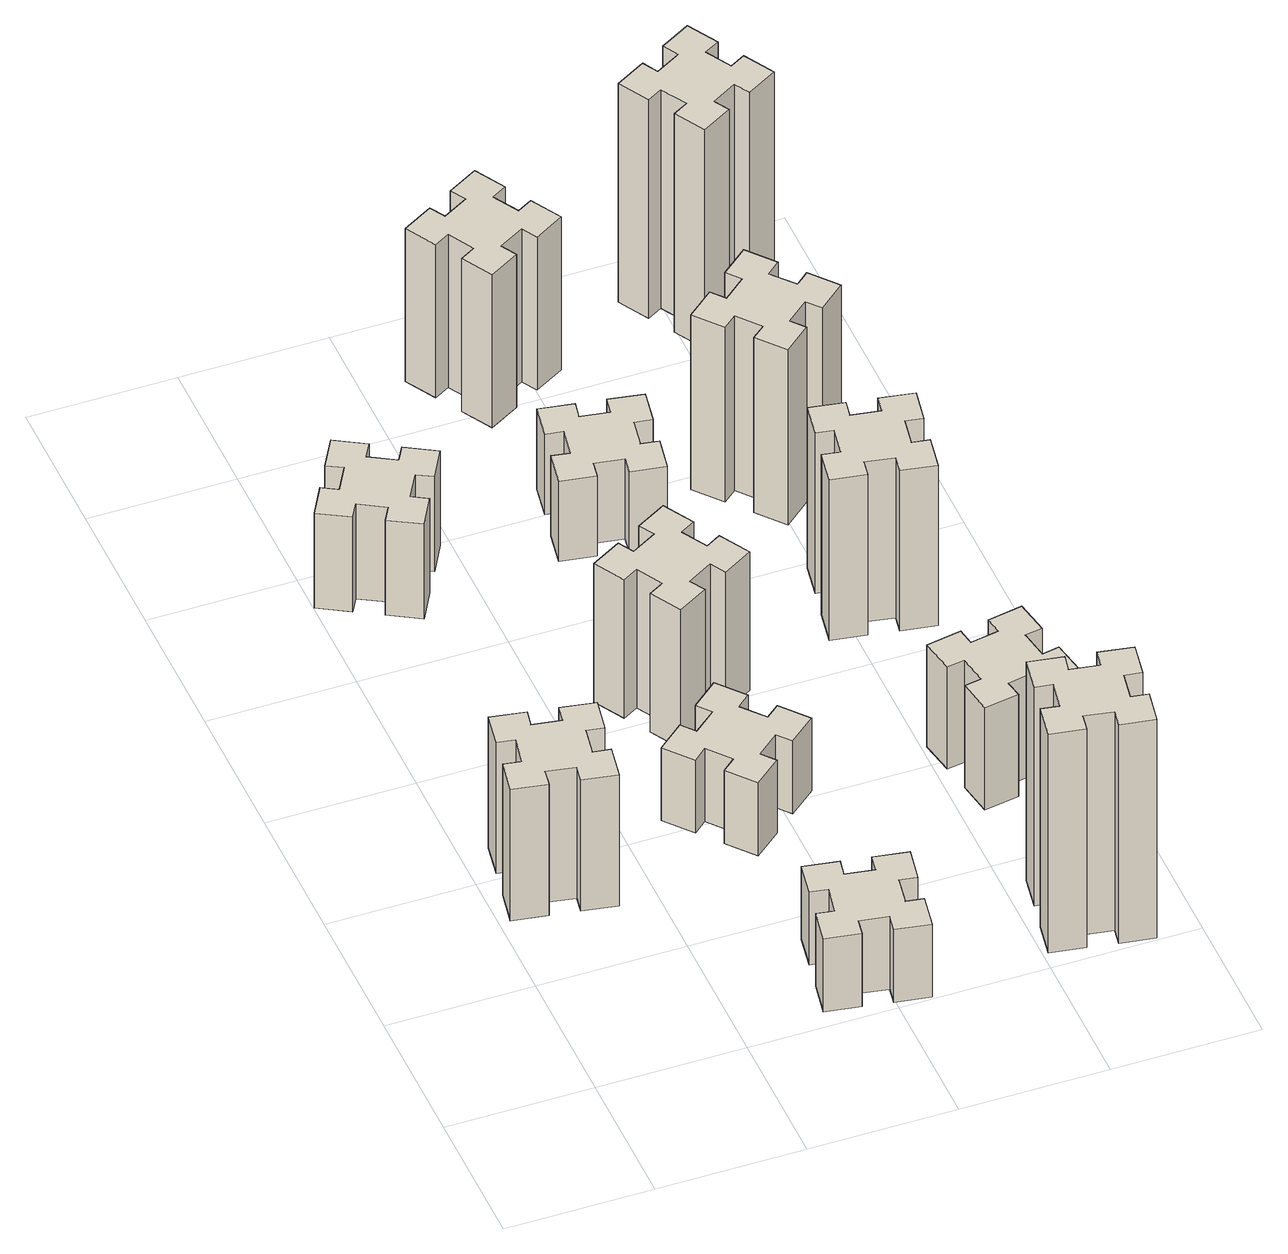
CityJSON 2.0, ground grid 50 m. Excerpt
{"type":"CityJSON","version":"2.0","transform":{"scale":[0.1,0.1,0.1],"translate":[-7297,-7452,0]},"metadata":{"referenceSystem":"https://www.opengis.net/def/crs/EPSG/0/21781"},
"CityObjects":{
"building1":{"type":"Building","attributes":{"class":"1000","function":"1000","usage":"1000","yearOfConstruction":2016,"roofType":"1000","measuredHeight":54,"storeysAboveGround":30,"storeysBelowGround":0},"geometry":[{"type":"Solid","lod":"1","boundaries":[[[[0,1,2,3,4,5,6,7,8,9,10,11,12,13,14,15,16,17,18,19]],[[17,16,20,21]],[[16,15,22,20]],[[15,14,23,22]],[[14,13,24,23]],[[13,12,25,24]],[[12,11,26,25]],[[11,10,27,26]],[[10,9,28,27]],[[9,8,29,28]],[[8,7,30,29]],[[7,6,31,30]],[[6,5,32,31]],[[5,4,33,32]],[[4,3,34,33]],[[3,2,35,34]],[[2,1,36,35]],[[1,0,37,36]],[[0,19,38,37]],[[19,18,39,38]],[[18,17,21,39]],[[24,25,26,27,28,29,30,31,32,33,34,35,36,37,38,39,21,20,22,23]]]]}]},
"building2":{"type":"Building","attributes":{"class":"1000","function":"1000","usage":"1000","yearOfConstruction":2016,"roofType":"1000","measuredHeight":39,"storeysAboveGround":30,"storeysBelowGround":0},"geometry":[{"type":"Solid","lod":"1","boundaries":[[[[40,41,42,43,44,45,46,47,48,49,50,51,52,53,54,55,56,57,58,59]],[[57,56,60,61]],[[56,55,62,60]],[[55,54,63,62]],[[54,53,64,63]],[[53,52,65,64]],[[52,51,66,65]],[[51,50,67,66]],[[50,49,68,67]],[[49,48,69,68]],[[48,47,70,69]],[[47,46,71,70]],[[46,45,72,71]],[[45,44,73,72]],[[44,43,74,73]],[[43,42,75,74]],[[42,41,76,75]],[[41,40,77,76]],[[40,59,78,77]],[[59,58,79,78]],[[58,57,61,79]],[[64,65,66,67,68,69,70,71,72,73,74,75,76,77,78,79,61,60,62,63]]]]}]},
"building3":{"type":"Building","attributes":{"class":"1000","function":"1000","usage":"1000","yearOfConstruction":2016,"roofType":"1000","measuredHeight":30,"storeysAboveGround":30,"storeysBelowGround":0},"geometry":[{"type":"Solid","lod":"1","boundaries":[[[[80,81,82,83,84,85,86,87,88,89,90,91,92,93,94,95,96,97,98,99]],[[97,96,100,101]],[[96,95,102,100]],[[95,94,103,102]],[[94,93,104,103]],[[93,92,105,104]],[[92,91,106,105]],[[91,90,107,106]],[[90,89,108,107]],[[89,88,109,108]],[[88,87,110,109]],[[87,86,111,110]],[[86,85,112,111]],[[85,84,113,112]],[[84,83,114,113]],[[83,82,115,114]],[[82,81,116,115]],[[81,80,117,116]],[[80,99,118,117]],[[99,98,119,118]],[[98,97,101,119]],[[104,105,106,107,108,109,110,111,112,113,114,115,116,117,118,119,101,100,102,103]]]]}]},
"building4":{"type":"Building","attributes":{"class":"1000","function":"1000","usage":"1000","yearOfConstruction":2016,"roofType":"1000","measuredHeight":30,"storeysAboveGround":30,"storeysBelowGround":0},"geometry":[{"type":"Solid","lod":"1","boundaries":[[[[120,121,122,123,124,125,126,127,128,129,130,131,132,133,134,135,136,137,138,139]],[[137,136,140,141]],[[136,135,142,140]],[[135,134,143,142]],[[134,133,144,143]],[[133,132,145,144]],[[132,131,146,145]],[[131,130,147,146]],[[130,129,148,147]],[[129,128,149,148]],[[128,127,150,149]],[[127,126,151,150]],[[126,125,152,151]],[[125,124,153,152]],[[124,123,154,153]],[[123,122,155,154]],[[122,121,156,155]],[[121,120,157,156]],[[120,139,158,157]],[[139,138,159,158]],[[138,137,141,159]],[[144,145,146,147,148,149,150,151,152,153,154,155,156,157,158,159,141,140,142,143]]]]}]},
"building5":{"type":"Building","attributes":{"class":"1000","function":"1000","usage":"1000","yearOfConstruction":2016,"roofType":"1000","measuredHeight":57,"storeysAboveGround":30,"storeysBelowGround":0},"geometry":[{"type":"Solid","lod":"1","boundaries":[[[[160,161,162,163,164,165,166,167,168,169,170,171,172,173,174,175,176,177,178,179]],[[177,176,180,181]],[[176,175,182,180]],[[175,174,183,182]],[[174,173,184,183]],[[173,172,185,184]],[[172,171,186,185]],[[171,170,187,186]],[[170,169,188,187]],[[169,168,189,188]],[[168,167,190,189]],[[167,166,191,190]],[[166,165,192,191]],[[165,164,193,192]],[[164,163,194,193]],[[163,162,195,194]],[[162,161,196,195]],[[161,160,197,196]],[[160,179,198,197]],[[179,178,199,198]],[[178,177,181,199]],[[184,185,186,187,188,189,190,191,192,193,194,195,196,197,198,199,181,180,182,183]]]]}]},
"building6":{"type":"Building","attributes":{"class":"1000","function":"1000","usage":"1000","yearOfConstruction":2016,"roofType":"1000","measuredHeight":33,"storeysAboveGround":30,"storeysBelowGround":0},"geometry":[{"type":"Solid","lod":"1","boundaries":[[[[200,201,202,203,204,205,206,207,208,209,210,211,212,213,214,215,216,217,218,219]],[[217,216,220,221]],[[216,215,222,220]],[[215,214,223,222]],[[214,213,224,223]],[[213,212,225,224]],[[212,211,226,225]],[[211,210,227,226]],[[210,209,228,227]],[[209,208,229,228]],[[208,207,230,229]],[[207,206,231,230]],[[206,205,232,231]],[[205,204,233,232]],[[204,203,234,233]],[[203,202,235,234]],[[202,201,236,235]],[[201,200,237,236]],[[200,219,238,237]],[[219,218,239,238]],[[218,217,221,239]],[[224,225,226,227,228,229,230,231,232,233,234,235,236,237,238,239,221,220,222,223]]]]}]},
"building7":{"type":"Building","attributes":{"class":"1000","function":"1000","usage":"1000","yearOfConstruction":2016,"roofType":"1000","measuredHeight":90,"storeysAboveGround":30,"storeysBelowGround":0},"geometry":[{"type":"Solid","lod":"1","boundaries":[[[[240,241,242,243,244,245,246,247,248,249,250,251,252,253,254,255,256,257,258,259]],[[257,256,260,261]],[[256,255,262,260]],[[255,254,263,262]],[[254,253,264,263]],[[253,252,265,264]],[[252,251,266,265]],[[251,250,267,266]],[[250,249,268,267]],[[249,248,269,268]],[[248,247,270,269]],[[247,246,271,270]],[[246,245,272,271]],[[245,244,273,272]],[[244,243,274,273]],[[243,242,275,274]],[[242,241,276,275]],[[241,240,277,276]],[[240,259,278,277]],[[259,258,279,278]],[[258,257,261,279]],[[264,265,266,267,268,269,270,271,272,273,274,275,276,277,278,279,261,260,262,263]]]]}]},
"building8":{"type":"Building","attributes":{"class":"1000","function":"1000","usage":"1000","yearOfConstruction":2016,"roofType":"1000","measuredHeight":63,"storeysAboveGround":30,"storeysBelowGround":0},"geometry":[{"type":"Solid","lod":"1","boundaries":[[[[280,281,282,283,284,285,286,287,288,289,290,291,292,293,294,295,296,297,298,299]],[[297,296,300,301]],[[296,295,302,300]],[[295,294,303,302]],[[294,293,304,303]],[[293,292,305,304]],[[292,291,306,305]],[[291,290,307,306]],[[290,289,308,307]],[[289,288,309,308]],[[288,287,310,309]],[[287,286,311,310]],[[286,285,312,311]],[[285,284,313,312]],[[284,283,314,313]],[[283,282,315,314]],[[282,281,316,315]],[[281,280,317,316]],[[280,299,318,317]],[[299,298,319,318]],[[298,297,301,319]],[[304,305,306,307,308,309,310,311,312,313,314,315,316,317,318,319,301,300,302,303]]]]}]},
"building9":{"type":"Building","attributes":{"class":"1000","function":"1000","usage":"1000","yearOfConstruction":2016,"roofType":"1000","measuredHeight":42,"storeysAboveGround":30,"storeysBelowGround":0},"geometry":[{"type":"Solid","lod":"1","boundaries":[[[[320,321,322,323,324,325,326,327,328,329,330,331,332,333,334,335,336,337,338,339]],[[337,336,340,341]],[[336,335,342,340]],[[335,334,343,342]],[[334,333,344,343]],[[333,332,345,344]],[[332,331,346,345]],[[331,330,347,346]],[[330,329,348,347]],[[329,328,349,348]],[[328,327,350,349]],[[327,326,351,350]],[[326,325,352,351]],[[325,324,353,352]],[[324,323,354,353]],[[323,322,355,354]],[[322,321,356,355]],[[321,320,357,356]],[[320,339,358,357]],[[339,338,359,358]],[[338,337,341,359]],[[344,345,346,347,348,349,350,351,352,353,354,355,356,357,358,359,341,340,342,343]]]]}]},
"building10":{"type":"Building","attributes":{"class":"1000","function":"1000","usage":"1000","yearOfConstruction":2016,"roofType":"1000","measuredHeight":66,"storeysAboveGround":30,"storeysBelowGround":0},"geometry":[{"type":"Solid","lod":"1","boundaries":[[[[360,361,362,363,364,365,366,367,368,369,370,371,372,373,374,375,376,377,378,379]],[[377,376,380,381]],[[376,375,382,380]],[[375,374,383,382]],[[374,373,384,383]],[[373,372,385,384]],[[372,371,386,385]],[[371,370,387,386]],[[370,369,388,387]],[[369,368,389,388]],[[368,367,390,389]],[[367,366,391,390]],[[366,365,392,391]],[[365,364,393,392]],[[364,363,394,393]],[[363,362,395,394]],[[362,361,396,395]],[[361,360,397,396]],[[360,379,398,397]],[[379,378,399,398]],[[378,377,381,399]],[[384,385,386,387,388,389,390,391,392,393,394,395,396,397,398,399,381,380,382,383]]]]}]},
"building11":{"type":"Building","attributes":{"class":"1000","function":"1000","usage":"1000","yearOfConstruction":2016,"roofType":"1000","measuredHeight":72,"storeysAboveGround":30,"storeysBelowGround":0},"geometry":[{"type":"Solid","lod":"1","boundaries":[[[[400,401,402,403,404,405,406,407,408,409,410,411,412,413,414,415,416,417,418,419]],[[417,416,420,421]],[[416,415,422,420]],[[415,414,423,422]],[[414,413,424,423]],[[413,412,425,424]],[[412,411,426,425]],[[411,410,427,426]],[[410,409,428,427]],[[409,408,429,428]],[[408,407,430,429]],[[407,406,431,430]],[[406,405,432,431]],[[405,404,433,432]],[[404,403,434,433]],[[403,402,435,434]],[[402,401,436,435]],[[401,400,437,436]],[[400,419,438,437]],[[419,418,439,438]],[[418,417,421,439]],[[424,425,426,427,428,429,430,431,432,433,434,435,436,437,438,439,421,420,422,423]]]]}]},
"building12":{"type":"Building","attributes":{"class":"1000","function":"1000","usage":"1000","yearOfConstruction":2016,"roofType":"1000","measuredHeight":90,"storeysAboveGround":30,"storeysBelowGround":0},"geometry":[{"type":"Solid","lod":"1","boundaries":[[[[440,441,442,443,444,445,446,447,448,449,450,451,452,453,454,455,456,457,458,459]],[[457,456,460,461]],[[456,455,462,460]],[[455,454,463,462]],[[454,453,464,463]],[[453,452,465,464]],[[452,451,466,465]],[[451,450,467,466]],[[450,449,468,467]],[[449,448,469,468]],[[448,447,470,469]],[[447,446,471,470]],[[446,445,472,471]],[[445,444,473,472]],[[444,443,474,473]],[[443,442,475,474]],[[442,441,476,475]],[[441,440,477,476]],[[440,459,478,477]],[[459,458,479,478]],[[458,457,461,479]],[[464,465,466,467,468,469,470,471,472,473,474,475,476,477,478,479,461,460,462,463]]]]}]}
},
"vertices":[
[335,877,0],[352,975,0],[411,965,0],[432,1083,0],[314,1104,0],[304,1045,0],[205,1062,0],[216,1121,0],[97,1142,0],[77,1024,0],[136,1014,0],[118,915,0],[59,926,0],[38,807,0],[157,787,0],[167,846,0],[265,828,0],[255,769,0],[373,748,0],[394,867,0],[265,828,540],[255,769,540],[167,846,540],[157,787,540],[38,807,540],[59,926,540],[118,915,540],[136,1014,540],[77,1024,540],[97,1142,540],[216,1121,540],[205,1062,540],[304,1045,540],[314,1104,540],[432,1083,540],[411,965,540],[352,975,540],[335,877,540],[394,867,540],[373,748,540],
[306,2327,0],[356,2414,0],[408,2384,0],[468,2488,0],[364,2548,0],[334,2496,0],[247,2546,0],[277,2598,0],[173,2658,0],[113,2554,0],[165,2524,0],[115,2437,0],[63,2467,0],[3,2363,0],[107,2303,0],[137,2355,0],[224,2305,0],[194,2253,0],[298,2193,0],[358,2297,0],[224,2305,390],[194,2253,390],[137,2355,390],[107,2303,390],[3,2363,390],[63,2467,390],[115,2437,390],[165,2524,390],[113,2554,390],[173,2658,390],[277,2598,390],[247,2546,390],[334,2496,390],[364,2548,390],[468,2488,390],[408,2384,390],[356,2414,390],[306,2327,390],[358,2297,390],[298,2193,390],
[876,274,0],[858,175,0],[799,186,0],[778,67,0],[897,47,0],[907,106,0],[1005,88,0],[995,29,0],[1113,8,0],[1134,127,0],[1075,137,0],[1092,235,0],[1151,225,0],[1172,343,0],[1054,364,0],[1044,305,0],[945,322,0],[956,381,0],[837,402,0],[817,284,0],[945,322,300],[956,381,300],[1044,305,300],[1054,364,300],[1172,343,300],[1151,225,300],[1092,235,300],[1075,137,300],[1134,127,300],[1113,8,300],[995,29,300],[1005,88,300],[907,106,300],[897,47,300],[778,67,300],[799,186,300],[858,175,300],[876,274,300],[817,284,300],[837,402,300],
[908,929,0],[984,993,0],[1023,947,0],[1115,1024,0],[1038,1116,0],[992,1078,0],[927,1154,0],[973,1193,0],[896,1285,0],[804,1208,0],[843,1162,0],[766,1097,0],[728,1143,0],[636,1066,0],[713,974,0],[759,1013,0],[823,936,0],[777,898,0],[854,806,0],[946,883,0],[823,936,300],[777,898,300],[759,1013,300],[713,974,300],[636,1066,300],[728,1143,300],[766,1097,300],[843,1162,300],[804,1208,300],[896,1285,300],[973,1193,300],[927,1154,300],[992,1078,300],[1038,1116,300],[1115,1024,300],[1023,947,300],[984,993,300],[908,929,300],[946,883,300],[854,806,300],
[755,1574,0],[805,1487,0],[753,1457,0],[813,1353,0],[917,1413,0],[887,1465,0],[974,1515,0],[1004,1463,0],[1108,1523,0],[1048,1627,0],[996,1597,0],[946,1684,0],[998,1714,0],[938,1818,0],[834,1758,0],[864,1706,0],[777,1656,0],[747,1708,0],[643,1648,0],[703,1544,0],[777,1656,570],[747,1708,570],[864,1706,570],[834,1758,570],[938,1818,570],[998,1714,570],[946,1684,570],[996,1597,570],[1048,1627,570],[1108,1523,570],[1004,1463,570],[974,1515,570],[887,1465,570],[917,1413,570],[813,1353,570],[753,1457,570],[805,1487,570],[755,1574,570],[703,1544,570],[643,1648,570],
[876,2494,0],[858,2395,0],[799,2406,0],[778,2287,0],[897,2267,0],[907,2326,0],[1005,2308,0],[995,2249,0],[1113,2228,0],[1134,2347,0],[1075,2357,0],[1092,2455,0],[1151,2445,0],[1172,2563,0],[1054,2584,0],[1044,2525,0],[945,2542,0],[956,2601,0],[837,2622,0],[817,2504,0],[945,2542,330],[956,2601,330],[1044,2525,330],[1054,2584,330],[1172,2563,330],[1151,2445,330],[1092,2455,330],[1075,2357,330],[1134,2347,330],[1113,2228,330],[995,2249,330],[1005,2308,330],[907,2326,330],[897,2267,330],[778,2287,330],[799,2406,330],[858,2395,330],[876,2494,330],[817,2504,330],[837,2622,330],
[1784,305,0],[1685,322,0],[1696,381,0],[1577,402,0],[1557,284,0],[1616,274,0],[1598,175,0],[1539,186,0],[1518,67,0],[1637,47,0],[1647,106,0],[1745,88,0],[1735,29,0],[1853,8,0],[1874,127,0],[1815,137,0],[1832,235,0],[1891,225,0],[1912,343,0],[1794,364,0],[1832,235,900],[1891,225,900],[1815,137,900],[1874,127,900],[1853,8,900],[1735,29,900],[1745,88,900],[1647,106,900],[1637,47,900],[1518,67,900],[1539,186,900],[1598,175,900],[1616,274,900],[1557,284,900],[1577,402,900],[1696,381,900],[1685,322,900],[1784,305,900],[1794,364,900],[1912,343,900],
[996,3177,0],[946,3264,0],[998,3294,0],[938,3398,0],[834,3338,0],[864,3286,0],[777,3236,0],[747,3288,0],[643,3228,0],[703,3124,0],[755,3154,0],[805,3067,0],[753,3037,0],[813,2933,0],[917,2993,0],[887,3045,0],[974,3095,0],[1004,3043,0],[1108,3103,0],[1048,3207,0],[974,3095,630],[1004,3043,630],[887,3045,630],[917,2993,630],[813,2933,630],[753,3037,630],[805,3067,630],[755,3154,630],[703,3124,630],[643,3228,630],[747,3288,630],[777,3236,630],[864,3286,630],[834,3338,630],[938,3398,630],[998,3294,630],[946,3264,630],[996,3177,630],[1048,3207,630],[1108,3103,630],
[1685,828,0],[1784,846,0],[1794,787,0],[1912,807,0],[1891,926,0],[1832,915,0],[1815,1014,0],[1874,1024,0],[1853,1142,0],[1735,1121,0],[1745,1062,0],[1647,1045,0],[1637,1104,0],[1518,1083,0],[1539,965,0],[1598,975,0],[1616,877,0],[1557,867,0],[1577,748,0],[1696,769,0],[1616,877,420],[1557,867,420],[1598,975,420],[1539,965,420],[1518,1083,420],[1637,1104,420],[1647,1045,420],[1745,1062,420],[1735,1121,420],[1853,1142,420],[1874,1024,420],[1815,1014,420],[1832,915,420],[1891,926,420],[1912,807,420],[1794,787,420],[1784,846,420],[1685,828,420],[1696,769,420],[1577,748,420],
[1547,1686,0],[1645,1668,0],[1635,1609,0],[1753,1588,0],[1774,1707,0],[1715,1717,0],[1732,1815,0],[1791,1805,0],[1812,1923,0],[1694,1944,0],[1684,1885,0],[1585,1902,0],[1596,1961,0],[1477,1982,0],[1457,1864,0],[1516,1854,0],[1498,1755,0],[1439,1766,0],[1418,1647,0],[1537,1627,0],[1498,1755,660],[1439,1766,660],[1516,1854,660],[1457,1864,660],[1477,1982,660],[1596,1961,660],[1585,1902,660],[1684,1885,660],[1694,1944,660],[1812,1923,660],[1791,1805,660],[1732,1815,660],[1715,1717,660],[1774,1707,660],[1753,1588,660],[1635,1609,660],[1645,1668,660],[1547,1686,660],[1537,1627,660],[1418,1647,660],
[1483,2542,0],[1406,2477,0],[1368,2523,0],[1276,2446,0],[1353,2354,0],[1399,2393,0],[1463,2316,0],[1417,2278,0],[1494,2186,0],[1586,2263,0],[1548,2309,0],[1624,2373,0],[1663,2327,0],[1755,2404,0],[1678,2496,0],[1632,2458,0],[1567,2534,0],[1613,2573,0],[1536,2665,0],[1444,2588,0],[1567,2534,720],[1613,2573,720],[1632,2458,720],[1678,2496,720],[1755,2404,720],[1663,2327,720],[1624,2373,720],[1548,2309,720],[1586,2263,720],[1494,2186,720],[1417,2278,720],[1463,2316,720],[1399,2393,720],[1353,2354,720],[1276,2446,720],[1368,2523,720],[1406,2477,720],[1483,2542,720],[1444,2588,720],[1536,2665,720],
[1736,3277,0],[1686,3364,0],[1738,3394,0],[1678,3498,0],[1574,3438,0],[1604,3386,0],[1517,3336,0],[1487,3388,0],[1383,3328,0],[1443,3224,0],[1495,3254,0],[1545,3167,0],[1493,3137,0],[1553,3033,0],[1657,3093,0],[1627,3145,0],[1714,3195,0],[1744,3143,0],[1848,3203,0],[1788,3307,0],[1714,3195,900],[1744,3143,900],[1627,3145,900],[1657,3093,900],[1553,3033,900],[1493,3137,900],[1545,3167,900],[1495,3254,900],[1443,3224,900],[1383,3328,900],[1487,3388,900],[1517,3336,900],[1604,3386,900],[1574,3438,900],[1678,3498,900],[1738,3394,900],[1686,3364,900],[1736,3277,900],[1788,3307,900],[1848,3203,900]
]}
